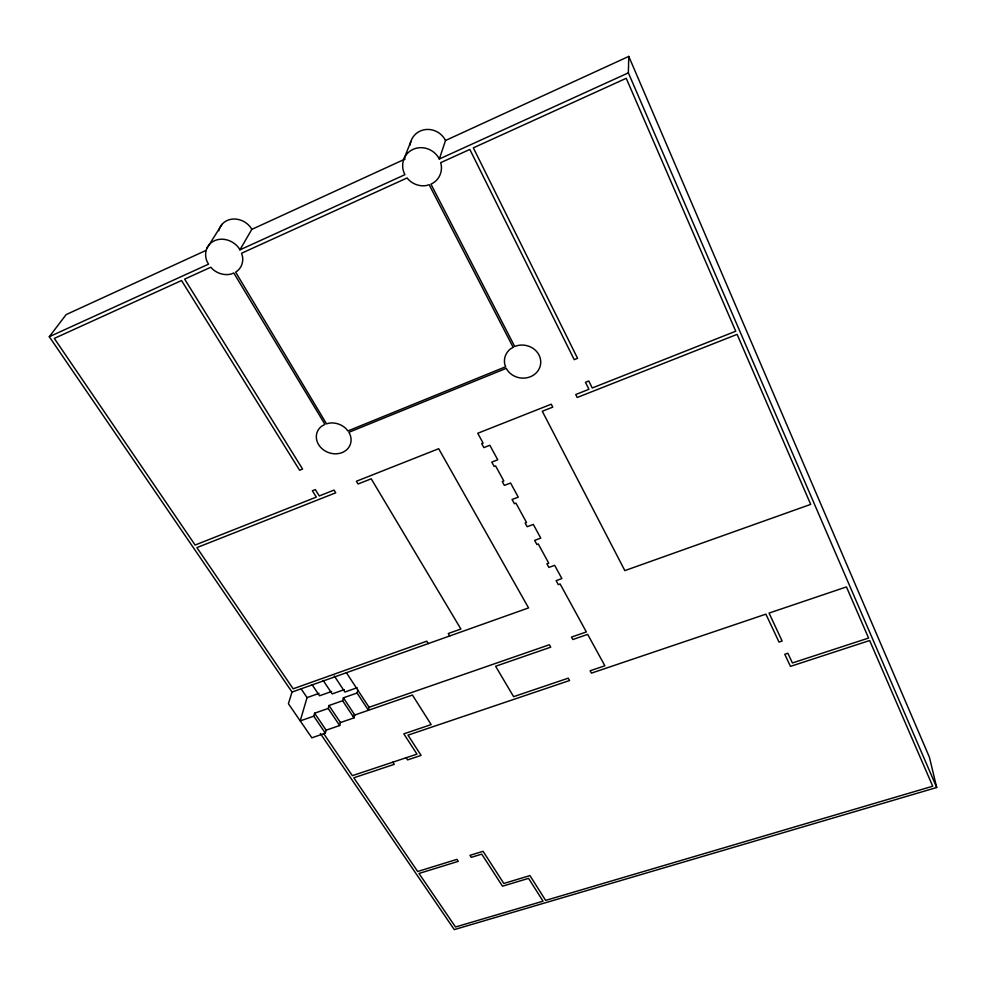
<?xml version="1.0" encoding="UTF-8"?>
<svg xmlns="http://www.w3.org/2000/svg" width="986" height="986" viewBox="0 0 986 986"><rect width="100%" height="100%" fill="white"/><g stroke="black" fill="none" stroke-linecap="round" stroke-linejoin="round"><path stroke-width="1.48" d="M320.351 733.547L454.263 929.601L936.7 787.506L628.365 72.865L628.772 56.399L445.536 140.48L439.312 159.005A19.806 18.66 36.9 0 0 413.085 149.342A19.806 18.66 36.9 0 0 404.913 174.682L239.906 249.865L238.797 247.93A19.363 16.811 35 0 0 214.64 240.658A19.363 16.811 35 0 0 207.183 261.832L208.564 264.149L49.3 336.719L292.016 692.061L288.417 703.733L311.859 737.811L325.343 733.165L326.144 730.182L314.608 713.211L328.19 708.453L328.991 705.52L342.635 700.738L343.399 697.817L357.08 693.022L357.807 690.126M346.406 672.711L369.047 707.282L368.357 710.203L357.08 693.022M326.144 730.182L339.665 725.523L340.441 722.553L354.011 717.87L354.738 714.924L343.399 697.817M325.343 733.165L313.77 716.169L314.608 713.211M301.297 689.115L307.053 697.607L300.225 720.889L313.77 716.169M403.52 160.102L410.829 141.577M239.906 249.865L251.787 229.393L405.184 159.005M206.875 248.373L222.023 224.315M49.3 336.719L66.124 314.608L205.901 250.456M439.312 159.005L628.365 72.865M292.016 692.061L528.558 607.918L438.684 448.716L356.402 481.254L358.054 483.99L371.217 478.802L460.893 629.031L448.26 633.53L449.727 635.958M307.053 697.607L319.02 693.38M331.592 691.506L319.538 695.771L312.155 684.777M344.311 689.621L332.159 693.91L323.149 680.389M357.166 687.71L344.915 692.024L334.291 675.952M369.047 707.282L549.362 644.758L550.73 647.173L495.613 666.253L513.607 696.671L568.232 678.171L569.563 680.525L407.982 735.149L421.084 755.412L407.6 759.898L406.183 757.729M352.803 715.688L412.431 695.044L431.153 724.599L403.829 733.855L416.967 754.13L352.347 775.674L323.581 733.473M328.19 708.453L339.665 725.523M328.991 705.52L340.441 722.553M342.635 700.738L354.011 717.87M392.81 762.178L394.24 764.347L353.801 777.806L417.67 871.501L456.974 859.361L458.293 861.345L419.001 873.46L455.495 927L543.039 901.179L528.57 878.353L502.503 886.192L481.723 854.122L471.271 857.339L469.965 855.343L483.054 851.3L503.834 883.456L529.95 875.593L545.64 900.403L932.719 786.212L869.652 640.53L790.452 666.376L784.77 654.285L787.876 653.262L792.411 662.949L868.58 638.053L846.444 586.916L769.043 613.082L782.144 641.036L779.026 642.071L765.9 614.155L591.452 673.13L590.133 670.763L604.849 665.772L587.681 634.38L572.841 639.52L571.486 637.092L586.35 631.94L560.122 583.971L558.31 584.612L556.141 580.655L561.884 578.585L554.674 565.335L548.894 567.431L546.922 563.819L548.746 563.166L538.257 543.964L536.877 544.469L534.634 540.377L540.759 538.11L533.315 524.429L527.165 526.721L525.131 522.999L526.512 522.481L515.937 503.131L514.384 503.71L512.067 499.483L518.266 497.141L510.575 483.017L504.364 485.395L502.256 481.55L503.809 480.958L495.588 465.91L494.183 466.452L491.804 462.101L497.745 459.796L489.832 445.265L483.867 447.607L481.698 443.651L483.115 443.096L477.742 433.273L551.26 404.198L552.764 407.132L542.288 411.261L624.841 570.611L810.702 504.376L737.097 334.365L577.217 397.481L575.725 394.523L588.938 389.297L585.462 382.285L588.765 380.978L592.241 387.991L735.741 331.234L626.233 78.301L473.342 147.838L577.549 358.312L574.222 359.656L469.829 149.428L440.631 162.702L441.025 163.799A19.806 18.66 36.9 0 1 430.968 184.16L514.704 346.468A18.204 16.503 9.2 0 1 538.935 354.874A18.204 16.503 9.2 0 1 530.468 376.714A18.204 16.503 9.2 0 1 506.225 368.345L348.896 432.287A17.674 15.11 20.3 0 1 343.485 451.958A17.674 15.11 20.3 0 1 320.277 446.917A17.674 15.11 20.3 0 1 321.498 426.334L324.924 424.35L233.781 272.962L231.5 273.948A19.363 16.811 35 0 1 213.161 269.646L210.819 267.218L184.641 279.124L302.566 469.04L299.596 470.236L181.535 280.529L54.292 338.408L195.129 545.036L316.321 497.104L312.365 490.757L315.31 489.586L319.267 495.946L334.057 490.091L335.721 492.815L196.892 547.612L293.138 688.807L426.79 641.183L428.269 643.587M251.787 229.393L250.715 227.519A18.808 16.454 36.2 0 0 232.376 219.102A18.808 16.454 36.2 0 0 218.83 230.736M628.772 56.399L929.416 757.236L936.7 787.506M410.09 145.115A19.227 18.192 39.8 0 1 425.348 129.585A19.227 18.192 39.8 0 1 445.536 140.48M513.164 347.343L510.723 348.724A18.204 16.503 9.2 0 0 504.746 364.216L505.658 366.743L347.848 430.956L346.185 428.811A17.674 15.11 20.3 0 0 329.361 423.105L326.526 423.857L235.642 272.148A19.363 16.811 35 0 0 242.568 256.791L241.558 253.242L407.169 177.924L407.834 178.885A19.806 18.66 36.9 0 0 426.235 185.578L429.144 184.702L513.164 347.343"/></g></svg>
